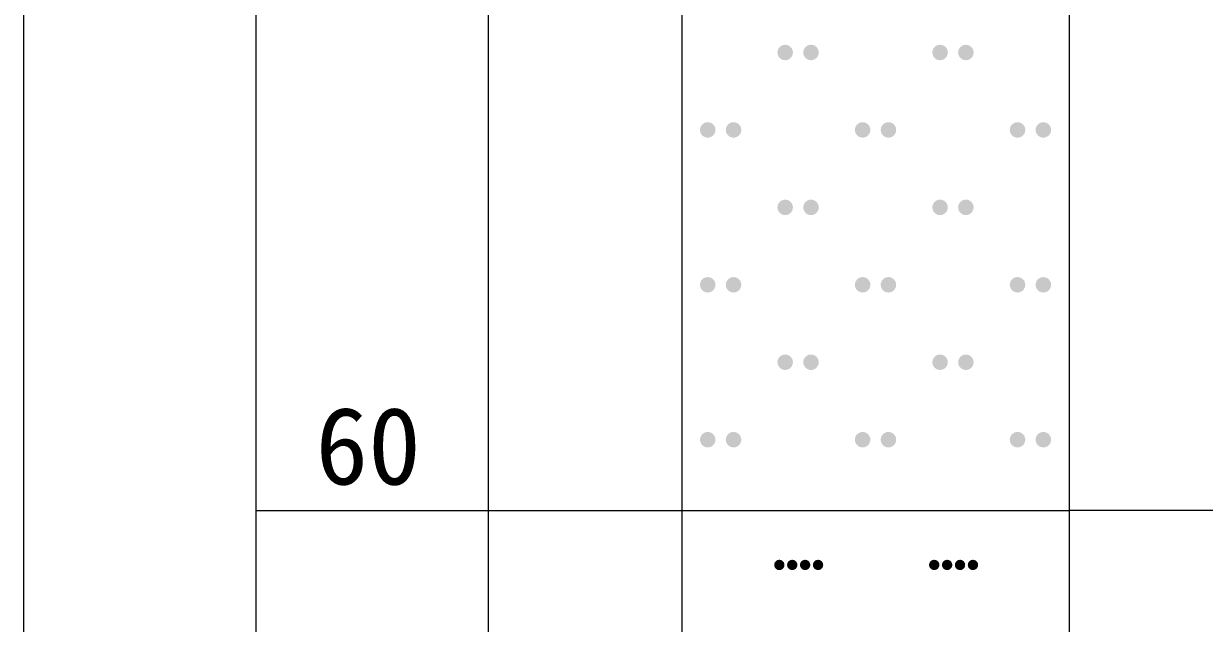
# Model space of a CAD drawing. Header units: inches. Extents: x -27 to 109, y -724 to 26.
# Drawn here: x 14.68 to 20.78, y -310.12 to -307.02 of the extents above; entities that cross this region are included whole.
import ezdxf

# ---------------------------------------------------------------- set-up
doc = ezdxf.new("R2010")
doc.units = ezdxf.units.IN
doc.header["$MEASUREMENT"] = 0
doc.layers.get('0').update_dxf_attribs({"lineweight": 0})
doc.styles.add('宋体', font='')
doc.styles.get('宋体').set_extended_font_data('宋体')

# ---------------------------------------------------------------- blocks, each defined once
blk = doc.blocks.new('lr_block_53')
at = {"true_color": 0x000000}
for points in [[(18.6537, -307.1791), (18.655, -307.1687), (18.6537, -307.1583), (18.6497, -307.1487), (18.6433, -307.1405), (18.635, -307.1341), (18.6254, -307.1301), (18.615, -307.1288), (18.6046, -307.1301), (18.595, -307.1341), (18.5867, -307.1405), (18.5803, -307.1487), (18.5763, -307.1583), (18.575, -307.1687), (18.5763, -307.1791), (18.5803, -307.1888), (18.5867, -307.197), (18.595, -307.2034), (18.6046, -307.2074), (18.615, -307.2088), (18.6254, -307.2074), (18.635, -307.2034), (18.6433, -307.197), (18.6497, -307.1888)], [(18.787, -307.1791), (18.7883, -307.1687), (18.787, -307.1583), (18.783, -307.1487), (18.7766, -307.1405), (18.7683, -307.1341), (18.7587, -307.1301), (18.7483, -307.1288), (18.7379, -307.1301), (18.7283, -307.1341), (18.7201, -307.1405), (18.7137, -307.1487), (18.7097, -307.1583), (18.7083, -307.1687), (18.7097, -307.1791), (18.7137, -307.1888), (18.7201, -307.197), (18.7283, -307.2034), (18.7379, -307.2074), (18.7483, -307.2088), (18.7587, -307.2074), (18.7683, -307.2034), (18.7766, -307.197), (18.783, -307.1888)], [(19.4537, -307.1791), (19.455, -307.1687), (19.4537, -307.1583), (19.4497, -307.1487), (19.4433, -307.1405), (19.435, -307.1341), (19.4254, -307.1301), (19.415, -307.1288), (19.4046, -307.1301), (19.395, -307.1341), (19.3867, -307.1405), (19.3803, -307.1487), (19.3763, -307.1583), (19.375, -307.1687), (19.3763, -307.1791), (19.3803, -307.1888), (19.3867, -307.197), (19.395, -307.2034), (19.4046, -307.2074), (19.415, -307.2088), (19.4254, -307.2074), (19.435, -307.2034), (19.4433, -307.197), (19.4497, -307.1888)], [(19.587, -307.1791), (19.5883, -307.1687), (19.587, -307.1583), (19.583, -307.1487), (19.5766, -307.1405), (19.5683, -307.1341), (19.5587, -307.1301), (19.5483, -307.1288), (19.5379, -307.1301), (19.5283, -307.1341), (19.5201, -307.1405), (19.5137, -307.1487), (19.5097, -307.1583), (19.5083, -307.1687), (19.5097, -307.1791), (19.5137, -307.1888), (19.5201, -307.197), (19.5283, -307.2034), (19.5379, -307.2074), (19.5483, -307.2088), (19.5587, -307.2074), (19.5683, -307.2034), (19.5766, -307.197), (19.583, -307.1888)], [(18.2537, -307.5792), (18.255, -307.5688), (18.2537, -307.5584), (18.2497, -307.5487), (18.2433, -307.5405), (18.235, -307.5341), (18.2254, -307.5301), (18.215, -307.5288), (18.2046, -307.5301), (18.195, -307.5341), (18.1867, -307.5405), (18.1803, -307.5487), (18.1763, -307.5584), (18.175, -307.5688), (18.1763, -307.5792), (18.1803, -307.5888), (18.1867, -307.597), (18.195, -307.6034), (18.2046, -307.6074), (18.215, -307.6087), (18.2254, -307.6074), (18.235, -307.6034), (18.2433, -307.597), (18.2497, -307.5888)], [(18.387, -307.5792), (18.3883, -307.5688), (18.387, -307.5584), (18.383, -307.5487), (18.3766, -307.5405), (18.3683, -307.5341), (18.3587, -307.5301), (18.3483, -307.5288), (18.3379, -307.5301), (18.3283, -307.5341), (18.3201, -307.5405), (18.3137, -307.5487), (18.3097, -307.5584), (18.3083, -307.5688), (18.3097, -307.5792), (18.3137, -307.5888), (18.3201, -307.597), (18.3283, -307.6034), (18.3379, -307.6074), (18.3483, -307.6087), (18.3587, -307.6074), (18.3683, -307.6034), (18.3766, -307.597), (18.383, -307.5888)], [(19.0537, -307.5792), (19.055, -307.5688), (19.0537, -307.5584), (19.0497, -307.5487), (19.0433, -307.5405), (19.035, -307.5341), (19.0254, -307.5301), (19.015, -307.5288), (19.0046, -307.5301), (18.995, -307.5341), (18.9867, -307.5405), (18.9803, -307.5487), (18.9763, -307.5584), (18.975, -307.5688), (18.9763, -307.5792), (18.9803, -307.5888), (18.9867, -307.597), (18.995, -307.6034), (19.0046, -307.6074), (19.015, -307.6087), (19.0254, -307.6074), (19.035, -307.6034), (19.0433, -307.597), (19.0497, -307.5888)], [(19.187, -307.5792), (19.1883, -307.5688), (19.187, -307.5584), (19.183, -307.5487), (19.1766, -307.5405), (19.1683, -307.5341), (19.1587, -307.5301), (19.1483, -307.5288), (19.1379, -307.5301), (19.1283, -307.5341), (19.1201, -307.5405), (19.1137, -307.5487), (19.1097, -307.5584), (19.1083, -307.5688), (19.1097, -307.5792), (19.1137, -307.5888), (19.1201, -307.597), (19.1283, -307.6034), (19.1379, -307.6074), (19.1483, -307.6087), (19.1587, -307.6074), (19.1683, -307.6034), (19.1766, -307.597), (19.183, -307.5888)], [(19.8537, -307.5792), (19.855, -307.5688), (19.8537, -307.5584), (19.8497, -307.5487), (19.8433, -307.5405), (19.835, -307.5341), (19.8254, -307.5301), (19.815, -307.5288), (19.8046, -307.5301), (19.795, -307.5341), (19.7867, -307.5405), (19.7803, -307.5487), (19.7763, -307.5584), (19.775, -307.5688), (19.7763, -307.5792), (19.7803, -307.5888), (19.7867, -307.597), (19.795, -307.6034), (19.8046, -307.6074), (19.815, -307.6087), (19.8254, -307.6074), (19.835, -307.6034), (19.8433, -307.597), (19.8497, -307.5888)], [(19.987, -307.5792), (19.9883, -307.5688), (19.987, -307.5584), (19.983, -307.5487), (19.9766, -307.5405), (19.9683, -307.5341), (19.9587, -307.5301), (19.9483, -307.5288), (19.9379, -307.5301), (19.9283, -307.5341), (19.9201, -307.5405), (19.9137, -307.5487), (19.9097, -307.5584), (19.9083, -307.5688), (19.9097, -307.5792), (19.9137, -307.5888), (19.9201, -307.597), (19.9283, -307.6034), (19.9379, -307.6074), (19.9483, -307.6087), (19.9587, -307.6074), (19.9683, -307.6034), (19.9766, -307.597), (19.983, -307.5888)], [(18.6537, -307.9792), (18.655, -307.9688), (18.6537, -307.9583), (18.6497, -307.9488), (18.6433, -307.9405), (18.635, -307.9341), (18.6254, -307.9301), (18.615, -307.9287), (18.6046, -307.9301), (18.595, -307.9341), (18.5867, -307.9405), (18.5803, -307.9488), (18.5763, -307.9583), (18.575, -307.9688), (18.5763, -307.9792), (18.5803, -307.9887), (18.5867, -307.997), (18.595, -308.0034), (18.6046, -308.0074), (18.615, -308.0088), (18.6254, -308.0074), (18.635, -308.0034), (18.6433, -307.997), (18.6497, -307.9887)], [(18.787, -307.9792), (18.7883, -307.9688), (18.787, -307.9583), (18.783, -307.9488), (18.7766, -307.9405), (18.7683, -307.9341), (18.7587, -307.9301), (18.7483, -307.9287), (18.7379, -307.9301), (18.7283, -307.9341), (18.7201, -307.9405), (18.7137, -307.9488), (18.7097, -307.9583), (18.7083, -307.9688), (18.7097, -307.9792), (18.7137, -307.9887), (18.7201, -307.997), (18.7283, -308.0034), (18.7379, -308.0074), (18.7483, -308.0088), (18.7587, -308.0074), (18.7683, -308.0034), (18.7766, -307.997), (18.783, -307.9887)], [(19.4537, -307.9792), (19.455, -307.9688), (19.4537, -307.9583), (19.4497, -307.9488), (19.4433, -307.9405), (19.435, -307.9341), (19.4254, -307.9301), (19.415, -307.9287), (19.4046, -307.9301), (19.395, -307.9341), (19.3867, -307.9405), (19.3803, -307.9488), (19.3763, -307.9583), (19.375, -307.9688), (19.3763, -307.9792), (19.3803, -307.9887), (19.3867, -307.997), (19.395, -308.0034), (19.4046, -308.0074), (19.415, -308.0088), (19.4254, -308.0074), (19.435, -308.0034), (19.4433, -307.997), (19.4497, -307.9887)], [(19.587, -307.9792), (19.5883, -307.9688), (19.587, -307.9583), (19.583, -307.9488), (19.5766, -307.9405), (19.5683, -307.9341), (19.5587, -307.9301), (19.5483, -307.9287), (19.5379, -307.9301), (19.5283, -307.9341), (19.5201, -307.9405), (19.5137, -307.9488), (19.5097, -307.9583), (19.5083, -307.9688), (19.5097, -307.9792), (19.5137, -307.9887), (19.5201, -307.997), (19.5283, -308.0034), (19.5379, -308.0074), (19.5483, -308.0088), (19.5587, -308.0074), (19.5683, -308.0034), (19.5766, -307.997), (19.583, -307.9887)], [(18.2537, -308.3791), (18.255, -308.3687), (18.2537, -308.3583), (18.2497, -308.3487), (18.2433, -308.3405), (18.235, -308.3341), (18.2254, -308.3301), (18.215, -308.3288), (18.2046, -308.3301), (18.195, -308.3341), (18.1867, -308.3405), (18.1803, -308.3487), (18.1763, -308.3583), (18.175, -308.3687), (18.1763, -308.3791), (18.1803, -308.3888), (18.1867, -308.397), (18.195, -308.4034), (18.2046, -308.4074), (18.215, -308.4087), (18.2254, -308.4074), (18.235, -308.4034), (18.2433, -308.397), (18.2497, -308.3888)], [(18.387, -308.3791), (18.3883, -308.3687), (18.387, -308.3583), (18.383, -308.3487), (18.3766, -308.3405), (18.3683, -308.3341), (18.3587, -308.3301), (18.3483, -308.3288), (18.3379, -308.3301), (18.3283, -308.3341), (18.3201, -308.3405), (18.3137, -308.3487), (18.3097, -308.3583), (18.3083, -308.3687), (18.3097, -308.3791), (18.3137, -308.3888), (18.3201, -308.397), (18.3283, -308.4034), (18.3379, -308.4074), (18.3483, -308.4087), (18.3587, -308.4074), (18.3683, -308.4034), (18.3766, -308.397), (18.383, -308.3888)], [(19.0537, -308.3791), (19.055, -308.3687), (19.0537, -308.3583), (19.0497, -308.3487), (19.0433, -308.3405), (19.035, -308.3341), (19.0254, -308.3301), (19.015, -308.3288), (19.0046, -308.3301), (18.995, -308.3341), (18.9867, -308.3405), (18.9803, -308.3487), (18.9763, -308.3583), (18.975, -308.3687), (18.9763, -308.3791), (18.9803, -308.3888), (18.9867, -308.397), (18.995, -308.4034), (19.0046, -308.4074), (19.015, -308.4087), (19.0254, -308.4074), (19.035, -308.4034), (19.0433, -308.397), (19.0497, -308.3888)], [(19.187, -308.3791), (19.1883, -308.3687), (19.187, -308.3583), (19.183, -308.3487), (19.1766, -308.3405), (19.1683, -308.3341), (19.1587, -308.3301), (19.1483, -308.3288), (19.1379, -308.3301), (19.1283, -308.3341), (19.1201, -308.3405), (19.1137, -308.3487), (19.1097, -308.3583), (19.1083, -308.3687), (19.1097, -308.3791), (19.1137, -308.3888), (19.1201, -308.397), (19.1283, -308.4034), (19.1379, -308.4074), (19.1483, -308.4087), (19.1587, -308.4074), (19.1683, -308.4034), (19.1766, -308.397), (19.183, -308.3888)], [(19.8537, -308.3791), (19.855, -308.3687), (19.8537, -308.3583), (19.8497, -308.3487), (19.8433, -308.3405), (19.835, -308.3341), (19.8254, -308.3301), (19.815, -308.3288), (19.8046, -308.3301), (19.795, -308.3341), (19.7867, -308.3405), (19.7803, -308.3487), (19.7763, -308.3583), (19.775, -308.3687), (19.7763, -308.3791), (19.7803, -308.3888), (19.7867, -308.397), (19.795, -308.4034), (19.8046, -308.4074), (19.815, -308.4087), (19.8254, -308.4074), (19.835, -308.4034), (19.8433, -308.397), (19.8497, -308.3888)], [(19.987, -308.3791), (19.9883, -308.3687), (19.987, -308.3583), (19.983, -308.3487), (19.9766, -308.3405), (19.9683, -308.3341), (19.9587, -308.3301), (19.9483, -308.3288), (19.9379, -308.3301), (19.9283, -308.3341), (19.9201, -308.3405), (19.9137, -308.3487), (19.9097, -308.3583), (19.9083, -308.3687), (19.9097, -308.3791), (19.9137, -308.3888), (19.9201, -308.397), (19.9283, -308.4034), (19.9379, -308.4074), (19.9483, -308.4087), (19.9587, -308.4074), (19.9683, -308.4034), (19.9766, -308.397), (19.983, -308.3888)], [(18.6537, -308.7792), (18.655, -308.7688), (18.6537, -308.7584), (18.6497, -308.7487), (18.6433, -308.7405), (18.635, -308.7341), (18.6254, -308.7301), (18.615, -308.7287), (18.6046, -308.7301), (18.595, -308.7341), (18.5867, -308.7405), (18.5803, -308.7487), (18.5763, -308.7584), (18.575, -308.7688), (18.5763, -308.7792), (18.5803, -308.7887), (18.5867, -308.797), (18.595, -308.8034), (18.6046, -308.8074), (18.615, -308.8087), (18.6254, -308.8074), (18.635, -308.8034), (18.6433, -308.797), (18.6497, -308.7887)], [(18.787, -308.7792), (18.7883, -308.7688), (18.787, -308.7584), (18.783, -308.7487), (18.7766, -308.7405), (18.7683, -308.7341), (18.7587, -308.7301), (18.7483, -308.7287), (18.7379, -308.7301), (18.7283, -308.7341), (18.7201, -308.7405), (18.7137, -308.7487), (18.7097, -308.7584), (18.7083, -308.7688), (18.7097, -308.7792), (18.7137, -308.7887), (18.7201, -308.797), (18.7283, -308.8034), (18.7379, -308.8074), (18.7483, -308.8087), (18.7587, -308.8074), (18.7683, -308.8034), (18.7766, -308.797), (18.783, -308.7887)], [(19.4537, -308.7792), (19.455, -308.7688), (19.4537, -308.7584), (19.4497, -308.7487), (19.4433, -308.7405), (19.435, -308.7341), (19.4254, -308.7301), (19.415, -308.7287), (19.4046, -308.7301), (19.395, -308.7341), (19.3867, -308.7405), (19.3803, -308.7487), (19.3763, -308.7584), (19.375, -308.7688), (19.3763, -308.7792), (19.3803, -308.7887), (19.3867, -308.797), (19.395, -308.8034), (19.4046, -308.8074), (19.415, -308.8087), (19.4254, -308.8074), (19.435, -308.8034), (19.4433, -308.797), (19.4497, -308.7887)], [(19.587, -308.7792), (19.5883, -308.7688), (19.587, -308.7584), (19.583, -308.7487), (19.5766, -308.7405), (19.5683, -308.7341), (19.5587, -308.7301), (19.5483, -308.7287), (19.5379, -308.7301), (19.5283, -308.7341), (19.5201, -308.7405), (19.5137, -308.7487), (19.5097, -308.7584), (19.5083, -308.7688), (19.5097, -308.7792), (19.5137, -308.7887), (19.5201, -308.797), (19.5283, -308.8034), (19.5379, -308.8074), (19.5483, -308.8087), (19.5587, -308.8074), (19.5683, -308.8034), (19.5766, -308.797), (19.583, -308.7887)], [(18.2537, -309.1791), (18.255, -309.1687), (18.2537, -309.1583), (18.2497, -309.1488), (18.2433, -309.1405), (18.235, -309.1341), (18.2254, -309.1301), (18.215, -309.1288), (18.2046, -309.1301), (18.195, -309.1341), (18.1867, -309.1405), (18.1803, -309.1488), (18.1763, -309.1583), (18.175, -309.1687), (18.1763, -309.1791), (18.1803, -309.1888), (18.1867, -309.197), (18.195, -309.2034), (18.2046, -309.2074), (18.215, -309.2088), (18.2254, -309.2074), (18.235, -309.2034), (18.2433, -309.197), (18.2497, -309.1888)], [(18.387, -309.1791), (18.3883, -309.1687), (18.387, -309.1583), (18.383, -309.1488), (18.3766, -309.1405), (18.3683, -309.1341), (18.3587, -309.1301), (18.3483, -309.1288), (18.3379, -309.1301), (18.3283, -309.1341), (18.3201, -309.1405), (18.3137, -309.1488), (18.3097, -309.1583), (18.3083, -309.1687), (18.3097, -309.1791), (18.3137, -309.1888), (18.3201, -309.197), (18.3283, -309.2034), (18.3379, -309.2074), (18.3483, -309.2088), (18.3587, -309.2074), (18.3683, -309.2034), (18.3766, -309.197), (18.383, -309.1888)], [(19.0537, -309.1791), (19.055, -309.1687), (19.0537, -309.1583), (19.0497, -309.1488), (19.0433, -309.1405), (19.035, -309.1341), (19.0254, -309.1301), (19.015, -309.1288), (19.0046, -309.1301), (18.995, -309.1341), (18.9867, -309.1405), (18.9803, -309.1488), (18.9763, -309.1583), (18.975, -309.1687), (18.9763, -309.1791), (18.9803, -309.1888), (18.9867, -309.197), (18.995, -309.2034), (19.0046, -309.2074), (19.015, -309.2088), (19.0254, -309.2074), (19.035, -309.2034), (19.0433, -309.197), (19.0497, -309.1888)], [(19.187, -309.1791), (19.1883, -309.1687), (19.187, -309.1583), (19.183, -309.1488), (19.1766, -309.1405), (19.1683, -309.1341), (19.1587, -309.1301), (19.1483, -309.1288), (19.1379, -309.1301), (19.1283, -309.1341), (19.1201, -309.1405), (19.1137, -309.1488), (19.1097, -309.1583), (19.1083, -309.1687), (19.1097, -309.1791), (19.1137, -309.1888), (19.1201, -309.197), (19.1283, -309.2034), (19.1379, -309.2074), (19.1483, -309.2088), (19.1587, -309.2074), (19.1683, -309.2034), (19.1766, -309.197), (19.183, -309.1888)], [(19.8537, -309.1791), (19.855, -309.1687), (19.8537, -309.1583), (19.8497, -309.1488), (19.8433, -309.1405), (19.835, -309.1341), (19.8254, -309.1301), (19.815, -309.1288), (19.8046, -309.1301), (19.795, -309.1341), (19.7867, -309.1405), (19.7803, -309.1488), (19.7763, -309.1583), (19.775, -309.1687), (19.7763, -309.1791), (19.7803, -309.1888), (19.7867, -309.197), (19.795, -309.2034), (19.8046, -309.2074), (19.815, -309.2088), (19.8254, -309.2074), (19.835, -309.2034), (19.8433, -309.197), (19.8497, -309.1888)], [(19.987, -309.1791), (19.9883, -309.1687), (19.987, -309.1583), (19.983, -309.1488), (19.9766, -309.1405), (19.9683, -309.1341), (19.9587, -309.1301), (19.9483, -309.1288), (19.9379, -309.1301), (19.9283, -309.1341), (19.9201, -309.1405), (19.9137, -309.1488), (19.9097, -309.1583), (19.9083, -309.1687), (19.9097, -309.1791), (19.9137, -309.1888), (19.9201, -309.197), (19.9283, -309.2034), (19.9379, -309.2074), (19.9483, -309.2088), (19.9587, -309.2074), (19.9683, -309.2034), (19.9766, -309.197), (19.983, -309.1888)]]:
    blk.add_hatch(color=18, dxfattribs=at).paths.add_polyline_path(points, flags=17)
blk = doc.blocks.new('lr_block_54')
at = {"true_color": 0x000000}
for points in [[(18.6105, -309.8226), (18.6114, -309.8157), (18.6105, -309.8087), (18.6078, -309.8023), (18.6035, -309.7969), (18.5981, -309.7926), (18.5917, -309.7899), (18.5847, -309.789), (18.5778, -309.7899), (18.5714, -309.7926), (18.5659, -309.7969), (18.5617, -309.8023), (18.559, -309.8087), (18.5581, -309.8157), (18.559, -309.8226), (18.5617, -309.829), (18.5659, -309.8345), (18.5714, -309.8387), (18.5778, -309.8414), (18.5847, -309.8424), (18.5917, -309.8414), (18.5981, -309.8387), (18.6035, -309.8345), (18.6078, -309.829)], [(18.6771, -309.8226), (18.6781, -309.8157), (18.6771, -309.8087), (18.6745, -309.8023), (18.6702, -309.7969), (18.6647, -309.7926), (18.6583, -309.7899), (18.6514, -309.789), (18.6445, -309.7899), (18.6381, -309.7926), (18.6326, -309.7969), (18.6283, -309.8023), (18.6257, -309.8087), (18.6247, -309.8157), (18.6257, -309.8226), (18.6283, -309.829), (18.6326, -309.8345), (18.6381, -309.8387), (18.6445, -309.8414), (18.6514, -309.8424), (18.6583, -309.8414), (18.6647, -309.8387), (18.6702, -309.8345), (18.6745, -309.829)], [(18.7438, -309.8226), (18.7447, -309.8157), (18.7438, -309.8087), (18.7411, -309.8023), (18.7369, -309.7969), (18.7314, -309.7926), (18.725, -309.7899), (18.7181, -309.789), (18.7111, -309.7899), (18.7047, -309.7926), (18.6993, -309.7969), (18.695, -309.8023), (18.6923, -309.8087), (18.6914, -309.8157), (18.6923, -309.8226), (18.695, -309.829), (18.6993, -309.8345), (18.7047, -309.8387), (18.7111, -309.8414), (18.7181, -309.8424), (18.725, -309.8414), (18.7314, -309.8387), (18.7369, -309.8345), (18.7411, -309.829)], [(18.8105, -309.8226), (18.8114, -309.8157), (18.8105, -309.8087), (18.8078, -309.8023), (18.8035, -309.7969), (18.7981, -309.7926), (18.7917, -309.7899), (18.7847, -309.789), (18.7778, -309.7899), (18.7714, -309.7926), (18.7659, -309.7969), (18.7617, -309.8023), (18.759, -309.8087), (18.7581, -309.8157), (18.759, -309.8226), (18.7617, -309.829), (18.7659, -309.8345), (18.7714, -309.8387), (18.7778, -309.8414), (18.7847, -309.8424), (18.7917, -309.8414), (18.7981, -309.8387), (18.8035, -309.8345), (18.8078, -309.829)], [(19.4105, -309.8226), (19.4114, -309.8157), (19.4105, -309.8087), (19.4078, -309.8023), (19.4035, -309.7969), (19.3981, -309.7926), (19.3917, -309.7899), (19.3847, -309.789), (19.3778, -309.7899), (19.3714, -309.7926), (19.3659, -309.7969), (19.3617, -309.8023), (19.359, -309.8087), (19.3581, -309.8157), (19.359, -309.8226), (19.3617, -309.829), (19.3659, -309.8345), (19.3714, -309.8387), (19.3778, -309.8414), (19.3847, -309.8424), (19.3917, -309.8414), (19.3981, -309.8387), (19.4035, -309.8345), (19.4078, -309.829)], [(19.4771, -309.8226), (19.4781, -309.8157), (19.4771, -309.8087), (19.4745, -309.8023), (19.4702, -309.7969), (19.4647, -309.7926), (19.4583, -309.7899), (19.4514, -309.789), (19.4445, -309.7899), (19.4381, -309.7926), (19.4326, -309.7969), (19.4283, -309.8023), (19.4257, -309.8087), (19.4247, -309.8157), (19.4257, -309.8226), (19.4283, -309.829), (19.4326, -309.8345), (19.4381, -309.8387), (19.4445, -309.8414), (19.4514, -309.8424), (19.4583, -309.8414), (19.4647, -309.8387), (19.4702, -309.8345), (19.4745, -309.829)], [(19.5438, -309.8226), (19.5447, -309.8157), (19.5438, -309.8087), (19.5411, -309.8023), (19.5369, -309.7969), (19.5314, -309.7926), (19.525, -309.7899), (19.5181, -309.789), (19.5111, -309.7899), (19.5047, -309.7926), (19.4993, -309.7969), (19.495, -309.8023), (19.4923, -309.8087), (19.4914, -309.8157), (19.4923, -309.8226), (19.495, -309.829), (19.4993, -309.8345), (19.5047, -309.8387), (19.5111, -309.8414), (19.5181, -309.8424), (19.525, -309.8414), (19.5314, -309.8387), (19.5369, -309.8345), (19.5411, -309.829)], [(19.6105, -309.8226), (19.6114, -309.8157), (19.6105, -309.8087), (19.6078, -309.8023), (19.6035, -309.7969), (19.5981, -309.7926), (19.5917, -309.7899), (19.5847, -309.789), (19.5778, -309.7899), (19.5714, -309.7926), (19.5659, -309.7969), (19.5617, -309.8023), (19.559, -309.8087), (19.5581, -309.8157), (19.559, -309.8226), (19.5617, -309.829), (19.5659, -309.8345), (19.5714, -309.8387), (19.5778, -309.8414), (19.5847, -309.8424), (19.5917, -309.8414), (19.5981, -309.8387), (19.6035, -309.8345), (19.6078, -309.829)]]:
    blk.add_hatch(color=18, dxfattribs=at).paths.add_polyline_path(points, flags=17)

msp = doc.modelspace()

# ---------------------------------------------------------------- linework, layer by layer
at = {"linetype": 'Continuous', "lineweight": 15}
for p, q in [((14.6817, 0.8962), (14.6817, -693.5538)), ((15.8817, 0.8962), (15.8817, -693.5538)), ((17.0817, 0.8962), (17.0817, -693.5538)), ((18.0817, -306.8037), (18.0817, -309.5337)), ((20.0817, -306.8037), (20.0817, -309.5337)), ((15.8817, -309.5337), (17.0817, -309.5337)), ((17.0817, -309.5337), (18.0817, -309.5337)), ((18.0817, -309.5337), (20.0817, -309.5337)), ((18.0817, -309.5337), (18.0817, -326.1037)), ((21.0817, -309.5337), (20.0817, -309.5337)), ((20.0817, -309.5337), (20.0817, -326.1037))]:
    msp.add_line(p, q, dxfattribs=at)

# ---------------------------------------------------------------- block references
at = {"color": 7}
for name in ['lr_block_53', 'lr_block_54']:
    msp.add_blockref(name, (0, 0), dxfattribs=at)

# ---------------------------------------------------------------- texts
at = {"style": '宋体'}
msp.add_text('60', height=0.4, dxfattribs=at).set_placement((16.1891, -309.4004))

doc.saveas('drawing.dxf')
